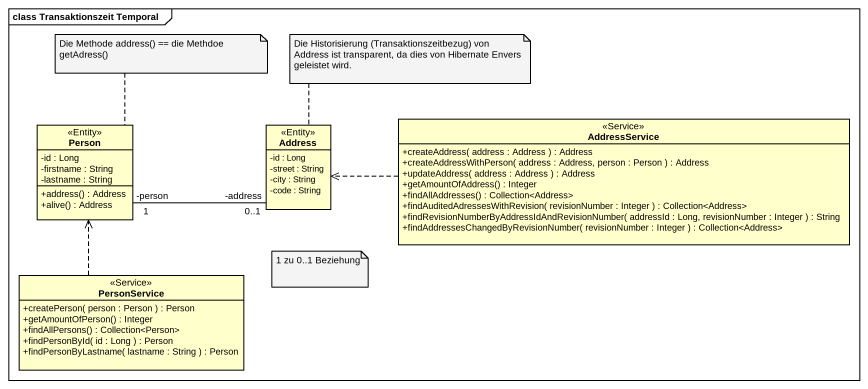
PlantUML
@startuml
mainframe class Transaktionszeit Temporal
hide circle
hide empty members
skinparam classAttributeIconSize 0
class AddressService <<Service>> #FFFFCC {
  +createAddress( address : Address ) : Address
  +createAddressWithPerson( address : Address, person : Person ) : Address
  +updateAddress( address : Address ) : Address
  +getAmountOfAddress() : Integer
  +findAllAddresses() : Collection<Address>
  +findAuditedAdressesWithRevision( revisionNumber : Integer ) : Collection<Address>
  +findRevisionNumberByAddressIdAndRevisionNumber( addressId : Long, revisionNumber : Integer ) : String
  +findAddressesChangedByRevisionNumber( revisionNumber : Integer ) : Collection<Address>
}
class "Person" as Person_ <<Entity>> {
  -id : Long
  -firstname : String
  -lastname : String
  +address() : Address
  +alive() : Address
}
class Address <<Entity>> {
  -id : Long
  -street : String
  -city : String
  -code : String
}
class PersonService <<Service>> #FFFFCC {
  +createPerson( person : Person ) : Person
  +getAmountOfPerson() : Integer
  +findAllPersons() : Collection<Person>
  +findPersonById( id : Long ) : Person
  +findPersonByLastname( lastname : String ) : Person
}
AddressService .left.> Address
Person_ "-person\n1" -right- "-address\n0..1" Address
PersonService .up.> Person_
note top of Person_ : Die Methode address() == die Methdoe getAdress()
note top of Address : Die Historisierung (Transaktionszeitbezug) von Address ist transparent, da dies von Hibernate Envers geleistet wird.
note as N3
  1 zu 0..1 Beziehung
end note
@enduml
